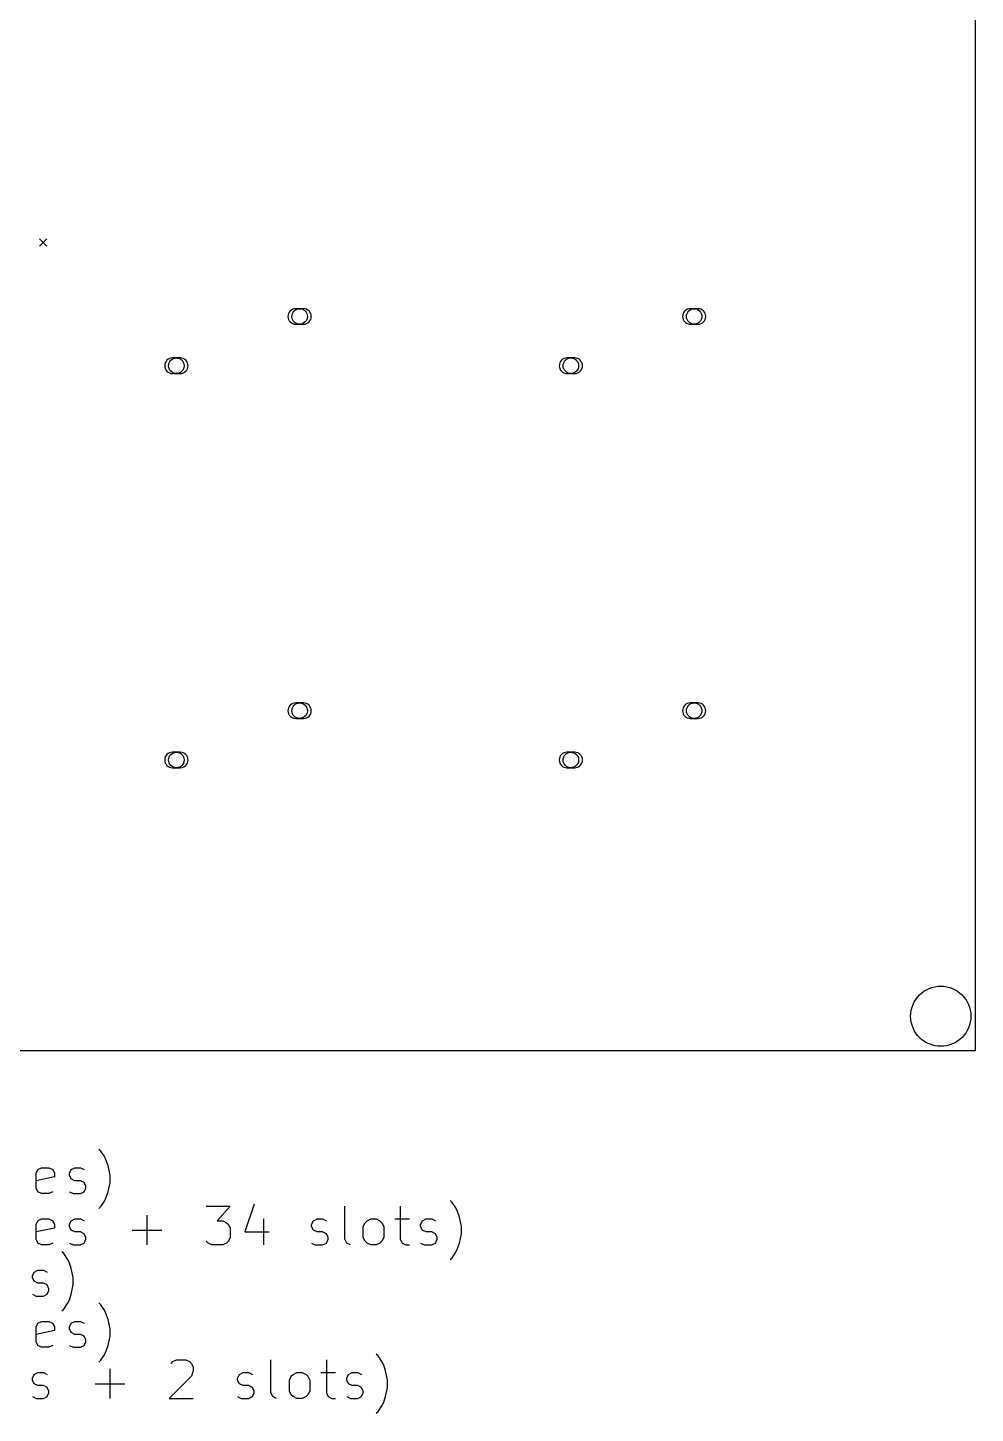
# Model space of a CAD drawing. Extents: x 73 to 169, y -182 to -39.
# Drawn here: x 120.6 to 169.4, y -182.3 to -110.8 of the extents above; entities that cross this region are included whole.
import ezdxf

# ---------------------------------------------------------------- set-up
doc = ezdxf.new("R2010")
doc.units = 0
doc.layers.add('BLACK', color=7, linetype='CONTINUOUS')

msp = doc.modelspace()

# ---------------------------------------------------------------- linework, layer by layer
at = {"layer": 'BLACK', "linetype": 'CONTINUOUS'}
for p, q in [((169.418, -38.608), (169.418, -163.576)), ((121.221, -121.73), (121.602, -122.11)), ((121.602, -121.73), (121.221, -122.11)), ((134.82, -125.33), (134.42, -125.33)), ((155.14, -125.33), (154.74, -125.33)), ((134.42, -126.13), (134.82, -126.13)), ((154.74, -126.13), (155.14, -126.13)), ((128.47, -127.87), (128.07, -127.87)), ((148.79, -127.87), (148.39, -127.87)), ((128.07, -128.67), (128.47, -128.67)), ((148.39, -128.67), (148.79, -128.67)), ((134.82, -145.65), (134.42, -145.65)), ((155.14, -145.65), (154.74, -145.65)), ((134.42, -146.45), (134.82, -146.45)), ((154.74, -146.45), (155.14, -146.45)), ((128.47, -148.19), (128.07, -148.19)), ((148.79, -148.19), (148.39, -148.19)), ((128.07, -148.99), (128.47, -148.99)), ((148.39, -148.99), (148.79, -148.99)), ((169.418, -163.576), (74.676, -163.576)), ((124.377, -168.75), (124.281, -168.655)), ((124.567, -169.036), (124.377, -168.75)), ((124.662, -169.227), (124.567, -169.036)), ((124.758, -169.512), (124.662, -169.227)), ((121.043, -169.893), (121.139, -169.703)), ((121.043, -170.655), (121.043, -169.893)), ((121.139, -169.703), (121.329, -169.608)), ((121.329, -169.608), (121.71, -169.608)), ((121.71, -169.608), (121.9, -169.703)), ((121.9, -169.703), (121.996, -169.893)), ((121.996, -169.893), (121.996, -170.084)), ((122.758, -169.893), (122.853, -169.703)), ((122.758, -169.988), (122.758, -169.893)), ((122.853, -169.703), (123.043, -169.608)), ((123.043, -169.608), (123.329, -169.608)), ((123.329, -169.608), (123.519, -169.703)), ((124.853, -169.988), (124.758, -169.512)), ((121.996, -170.084), (121.043, -170.274)), ((121.139, -170.846), (121.043, -170.655)), ((122.853, -170.179), (122.758, -169.988)), ((123.043, -170.274), (122.853, -170.179)), ((123.329, -170.274), (123.043, -170.274)), ((123.519, -170.369), (123.329, -170.274)), ((123.615, -170.56), (123.519, -170.369)), ((123.519, -170.846), (123.615, -170.655)), ((123.615, -170.655), (123.615, -170.56)), ((124.758, -170.846), (124.853, -170.369)), ((124.853, -170.369), (124.853, -169.988)), ((121.329, -170.941), (121.139, -170.846)), ((121.71, -170.941), (121.329, -170.941)), ((121.9, -170.846), (121.71, -170.941)), ((122.758, -170.846), (122.948, -170.941)), ((122.948, -170.941), (123.329, -170.941)), ((123.329, -170.941), (123.519, -170.846)), ((124.377, -171.608), (124.567, -171.322)), ((124.567, -171.322), (124.662, -171.131)), ((124.662, -171.131), (124.758, -170.846)), ((142.472, -171.39), (142.377, -171.295)), ((142.662, -171.676), (142.472, -171.39)), ((124.281, -171.703), (124.377, -171.608)), ((126.758, -173.581), (126.758, -172.057)), ((129.805, -171.581), (131.043, -171.581)), ((131.043, -171.581), (130.377, -172.343)), ((132.281, -171.486), (131.805, -172.914)), ((136.948, -173.295), (136.948, -171.581)), ((139.805, -171.581), (139.805, -173.295)), ((142.758, -171.867), (142.662, -171.676)), ((142.853, -172.152), (142.758, -171.867)), ((121.043, -172.533), (121.139, -172.343)), ((121.043, -173.295), (121.043, -172.533)), ((121.996, -172.724), (121.043, -172.914)), ((121.139, -172.343), (121.329, -172.248)), ((121.329, -172.248), (121.71, -172.248)), ((121.71, -172.248), (121.9, -172.343)), ((121.9, -172.343), (121.996, -172.533)), ((121.996, -172.533), (121.996, -172.724)), ((122.758, -172.533), (122.853, -172.343)), ((122.758, -172.628), (122.758, -172.533)), ((122.853, -172.819), (122.758, -172.628)), ((122.853, -172.343), (123.043, -172.248)), ((123.043, -172.914), (122.853, -172.819)), ((123.043, -172.248), (123.329, -172.248)), ((123.329, -172.248), (123.519, -172.343)), ((125.996, -172.819), (127.519, -172.819)), ((130.377, -172.343), (130.662, -172.343)), ((130.662, -172.343), (130.853, -172.438)), ((130.853, -172.438), (130.948, -172.533)), ((130.948, -172.533), (131.043, -172.724)), ((131.043, -172.724), (131.043, -173.2)), ((132.758, -172.248), (132.758, -173.581)), ((135.234, -172.533), (135.329, -172.343)), ((135.234, -172.628), (135.234, -172.533)), ((135.329, -172.819), (135.234, -172.628)), ((135.329, -172.343), (135.519, -172.248)), ((135.519, -172.914), (135.329, -172.819)), ((135.519, -172.248), (135.805, -172.248)), ((135.805, -172.248), (135.996, -172.343)), ((137.9, -172.628), (137.996, -172.438)), ((137.9, -173.2), (137.9, -172.628)), ((137.996, -172.438), (138.091, -172.343)), ((138.091, -172.343), (138.281, -172.248)), ((138.281, -172.248), (138.567, -172.248)), ((138.567, -172.248), (138.758, -172.343)), ((138.758, -172.343), (138.853, -172.438)), ((138.853, -172.438), (138.948, -172.628)), ((138.948, -172.628), (138.948, -173.2)), ((139.519, -172.248), (140.281, -172.248)), ((140.853, -172.533), (140.948, -172.343)), ((140.853, -172.628), (140.853, -172.533)), ((140.948, -172.819), (140.853, -172.628)), ((140.948, -172.343), (141.139, -172.248)), ((141.139, -172.914), (140.948, -172.819)), ((141.139, -172.248), (141.424, -172.248)), ((141.424, -172.248), (141.615, -172.343)), ((142.948, -172.628), (142.853, -172.152)), ((142.948, -173.009), (142.948, -172.628)), ((121.139, -173.486), (121.043, -173.295)), ((121.329, -173.581), (121.139, -173.486)), ((121.9, -173.486), (121.71, -173.581)), ((122.758, -173.486), (122.948, -173.581)), ((123.329, -172.914), (123.043, -172.914)), ((123.519, -173.009), (123.329, -172.914)), ((123.329, -173.581), (123.519, -173.486)), ((123.615, -173.2), (123.519, -173.009)), ((123.519, -173.486), (123.615, -173.295)), ((123.615, -173.295), (123.615, -173.2)), ((129.9, -173.486), (129.805, -173.39)), ((130.091, -173.581), (129.9, -173.486)), ((130.853, -173.486), (130.662, -173.581)), ((130.948, -173.39), (130.853, -173.486)), ((131.043, -173.2), (130.948, -173.39)), ((131.805, -172.914), (133.043, -172.914)), ((135.234, -173.486), (135.424, -173.581)), ((135.805, -172.914), (135.519, -172.914)), ((135.996, -173.009), (135.805, -172.914)), ((135.805, -173.581), (135.996, -173.486)), ((136.091, -173.2), (135.996, -173.009)), ((135.996, -173.486), (136.091, -173.295)), ((136.091, -173.295), (136.091, -173.2)), ((137.043, -173.486), (136.948, -173.295)), ((137.234, -173.581), (137.043, -173.486)), ((137.996, -173.39), (137.9, -173.2)), ((138.091, -173.486), (137.996, -173.39)), ((138.281, -173.581), (138.091, -173.486)), ((138.758, -173.486), (138.567, -173.581)), ((138.853, -173.39), (138.758, -173.486)), ((138.948, -173.2), (138.853, -173.39)), ((139.805, -173.295), (139.9, -173.486)), ((139.9, -173.486), (140.091, -173.581)), ((140.853, -173.486), (141.043, -173.581)), ((141.424, -172.914), (141.139, -172.914)), ((141.615, -173.009), (141.424, -172.914)), ((141.424, -173.581), (141.615, -173.486)), ((141.71, -173.2), (141.615, -173.009)), ((141.615, -173.486), (141.71, -173.295)), ((141.71, -173.295), (141.71, -173.2)), ((142.758, -173.771), (142.853, -173.486)), ((142.853, -173.486), (142.948, -173.009)), ((121.71, -173.581), (121.329, -173.581)), ((122.472, -174.03), (122.377, -173.935)), ((122.662, -174.316), (122.472, -174.03)), ((122.948, -173.581), (123.329, -173.581)), ((130.662, -173.581), (130.091, -173.581)), ((135.424, -173.581), (135.805, -173.581)), ((138.567, -173.581), (138.281, -173.581)), ((140.091, -173.581), (140.281, -173.581)), ((141.043, -173.581), (141.424, -173.581)), ((142.377, -174.343), (142.472, -174.248)), ((142.472, -174.248), (142.662, -173.962)), ((142.662, -173.962), (142.758, -173.771)), ((120.948, -174.983), (121.139, -174.888)), ((121.139, -174.888), (121.424, -174.888)), ((121.424, -174.888), (121.615, -174.983)), ((122.758, -174.507), (122.662, -174.316)), ((122.853, -174.792), (122.758, -174.507)), ((122.948, -175.268), (122.853, -174.792)), ((120.853, -175.173), (120.948, -174.983)), ((120.853, -175.268), (120.853, -175.173)), ((120.948, -175.459), (120.853, -175.268)), ((121.139, -175.554), (120.948, -175.459)), ((121.424, -175.554), (121.139, -175.554)), ((121.615, -175.649), (121.424, -175.554)), ((121.71, -175.84), (121.615, -175.649)), ((122.853, -176.126), (122.948, -175.649)), ((122.948, -175.649), (122.948, -175.268)), ((120.853, -176.126), (121.043, -176.221)), ((121.043, -176.221), (121.424, -176.221)), ((121.424, -176.221), (121.615, -176.126)), ((121.615, -176.126), (121.71, -175.935)), ((121.71, -175.935), (121.71, -175.84)), ((122.758, -176.411), (122.853, -176.126)), ((122.377, -176.983), (122.472, -176.888)), ((122.472, -176.888), (122.662, -176.602)), ((122.662, -176.602), (122.758, -176.411)), ((124.377, -176.67), (124.281, -176.575)), ((124.567, -176.956), (124.377, -176.67)), ((124.662, -177.147), (124.567, -176.956)), ((121.043, -177.813), (121.139, -177.623)), ((121.043, -178.575), (121.043, -177.813)), ((121.139, -177.623), (121.329, -177.528)), ((121.329, -177.528), (121.71, -177.528)), ((121.71, -177.528), (121.9, -177.623)), ((121.9, -177.623), (121.996, -177.813)), ((121.996, -177.813), (121.996, -178.004)), ((122.758, -177.813), (122.853, -177.623)), ((122.758, -177.908), (122.758, -177.813)), ((122.853, -177.623), (123.043, -177.528)), ((123.043, -177.528), (123.329, -177.528)), ((123.329, -177.528), (123.519, -177.623)), ((124.758, -177.432), (124.662, -177.147)), ((124.853, -177.908), (124.758, -177.432)), ((121.996, -178.004), (121.043, -178.194)), ((122.853, -178.099), (122.758, -177.908)), ((123.043, -178.194), (122.853, -178.099)), ((123.329, -178.194), (123.043, -178.194)), ((123.519, -178.289), (123.329, -178.194)), ((123.615, -178.48), (123.519, -178.289)), ((123.615, -178.575), (123.615, -178.48)), ((124.758, -178.766), (124.853, -178.289)), ((124.853, -178.289), (124.853, -177.908)), ((121.139, -178.766), (121.043, -178.575)), ((121.329, -178.861), (121.139, -178.766)), ((121.71, -178.861), (121.329, -178.861)), ((121.9, -178.766), (121.71, -178.861)), ((122.758, -178.766), (122.948, -178.861)), ((122.948, -178.861), (123.329, -178.861)), ((123.329, -178.861), (123.519, -178.766)), ((123.519, -178.766), (123.615, -178.575)), ((124.377, -179.528), (124.567, -179.242)), ((124.567, -179.242), (124.662, -179.051)), ((124.662, -179.051), (124.758, -178.766)), ((138.662, -179.31), (138.567, -179.215)), ((124.281, -179.623), (124.377, -179.528)), ((127.996, -179.691), (128.091, -179.596)), ((128.091, -179.596), (128.281, -179.501)), ((128.281, -179.501), (128.758, -179.501)), ((128.758, -179.501), (128.948, -179.596)), ((128.948, -179.596), (129.043, -179.691)), ((129.043, -179.691), (129.139, -179.882)), ((129.139, -179.882), (129.139, -180.072)), ((133.139, -181.215), (133.139, -179.501)), ((135.996, -179.501), (135.996, -181.215)), ((138.853, -179.596), (138.662, -179.31)), ((138.948, -179.787), (138.853, -179.596)), ((139.043, -180.072), (138.948, -179.787)), ((120.853, -180.453), (120.948, -180.263)), ((120.853, -180.548), (120.853, -180.453)), ((120.948, -180.739), (120.853, -180.548)), ((120.948, -180.263), (121.139, -180.168)), ((121.139, -180.168), (121.424, -180.168)), ((121.424, -180.168), (121.615, -180.263)), ((124.853, -181.501), (124.853, -179.977)), ((129.043, -180.358), (127.9, -181.501)), ((129.139, -180.072), (129.043, -180.358)), ((131.424, -180.453), (131.519, -180.263)), ((131.424, -180.548), (131.424, -180.453)), ((131.519, -180.739), (131.424, -180.548)), ((131.519, -180.263), (131.71, -180.168)), ((131.71, -180.168), (131.996, -180.168)), ((131.996, -180.168), (132.186, -180.263)), ((134.091, -180.548), (134.186, -180.358)), ((134.091, -181.12), (134.091, -180.548)), ((134.186, -180.358), (134.281, -180.263)), ((134.281, -180.263), (134.472, -180.168)), ((134.472, -180.168), (134.758, -180.168)), ((134.758, -180.168), (134.948, -180.263)), ((134.948, -180.263), (135.043, -180.358)), ((135.043, -180.358), (135.139, -180.548)), ((135.139, -180.548), (135.139, -181.12)), ((135.71, -180.168), (136.472, -180.168)), ((137.043, -180.453), (137.139, -180.263)), ((137.043, -180.548), (137.043, -180.453)), ((137.139, -180.739), (137.043, -180.548)), ((137.139, -180.263), (137.329, -180.168)), ((137.329, -180.168), (137.615, -180.168)), ((137.615, -180.168), (137.805, -180.263)), ((139.139, -180.548), (139.043, -180.072)), ((139.139, -180.929), (139.139, -180.548)), ((121.139, -180.834), (120.948, -180.739)), ((121.424, -180.834), (121.139, -180.834)), ((121.615, -180.929), (121.424, -180.834)), ((121.71, -181.12), (121.615, -180.929)), ((121.615, -181.406), (121.71, -181.215)), ((121.71, -181.215), (121.71, -181.12)), ((124.091, -180.739), (125.615, -180.739)), ((131.71, -180.834), (131.519, -180.739)), ((131.996, -180.834), (131.71, -180.834)), ((132.186, -180.929), (131.996, -180.834)), ((132.281, -181.12), (132.186, -180.929)), ((132.186, -181.406), (132.281, -181.215)), ((132.281, -181.215), (132.281, -181.12)), ((133.234, -181.406), (133.139, -181.215)), ((134.186, -181.31), (134.091, -181.12)), ((134.281, -181.406), (134.186, -181.31)), ((135.043, -181.31), (134.948, -181.406)), ((135.139, -181.12), (135.043, -181.31)), ((135.996, -181.215), (136.091, -181.406)), ((137.329, -180.834), (137.139, -180.739)), ((137.615, -180.834), (137.329, -180.834)), ((137.805, -180.929), (137.615, -180.834)), ((137.9, -181.12), (137.805, -180.929)), ((137.805, -181.406), (137.9, -181.215)), ((137.9, -181.215), (137.9, -181.12)), ((139.043, -181.406), (139.139, -180.929)), ((120.853, -181.406), (121.043, -181.501)), ((121.043, -181.501), (121.424, -181.501)), ((121.424, -181.501), (121.615, -181.406)), ((127.9, -181.501), (129.139, -181.501)), ((131.424, -181.406), (131.615, -181.501)), ((131.615, -181.501), (131.996, -181.501)), ((131.996, -181.501), (132.186, -181.406)), ((133.424, -181.501), (133.234, -181.406)), ((134.472, -181.501), (134.281, -181.406)), ((134.758, -181.501), (134.472, -181.501)), ((134.948, -181.406), (134.758, -181.501)), ((136.091, -181.406), (136.281, -181.501)), ((136.281, -181.501), (136.472, -181.501)), ((137.043, -181.406), (137.234, -181.501)), ((137.234, -181.501), (137.615, -181.501)), ((137.615, -181.501), (137.805, -181.406)), ((138.662, -182.168), (138.853, -181.882)), ((138.853, -181.882), (138.948, -181.691)), ((138.948, -181.691), (139.043, -181.406)), ((138.567, -182.263), (138.662, -182.168))]:
    msp.add_line(p, q, dxfattribs=at)
at = {"layer": 'BLACK'}
for centre, radius in [((134.62, -125.73), 0.4), ((154.94, -125.73), 0.4), ((128.27, -128.27), 0.4), ((148.59, -128.27), 0.4), ((134.62, -146.05), 0.4), ((154.94, -146.05), 0.4), ((128.27, -148.59), 0.4), ((148.59, -148.59), 0.4), ((167.64, -161.798), 1.55)]:
    msp.add_circle(centre, radius, dxfattribs=at)
for centre, start, end in [((134.42, -125.73), 90, 270), ((134.82, -125.73), 270, 450), ((154.74, -125.73), 90, 270), ((155.14, -125.73), 270, 450), ((128.07, -128.27), 90, 270), ((128.47, -128.27), 270, 450), ((148.39, -128.27), 90, 270), ((148.79, -128.27), 270, 450), ((134.42, -146.05), 90, 270), ((134.82, -146.05), 270, 450), ((154.74, -146.05), 90, 270), ((155.14, -146.05), 270, 450), ((128.07, -148.59), 90, 270), ((128.47, -148.59), 270, 450), ((148.39, -148.59), 90, 270), ((148.79, -148.59), 270, 450)]:
    msp.add_arc(centre, 0.4, start, end, dxfattribs=at)

doc.saveas('drawing.dxf')
